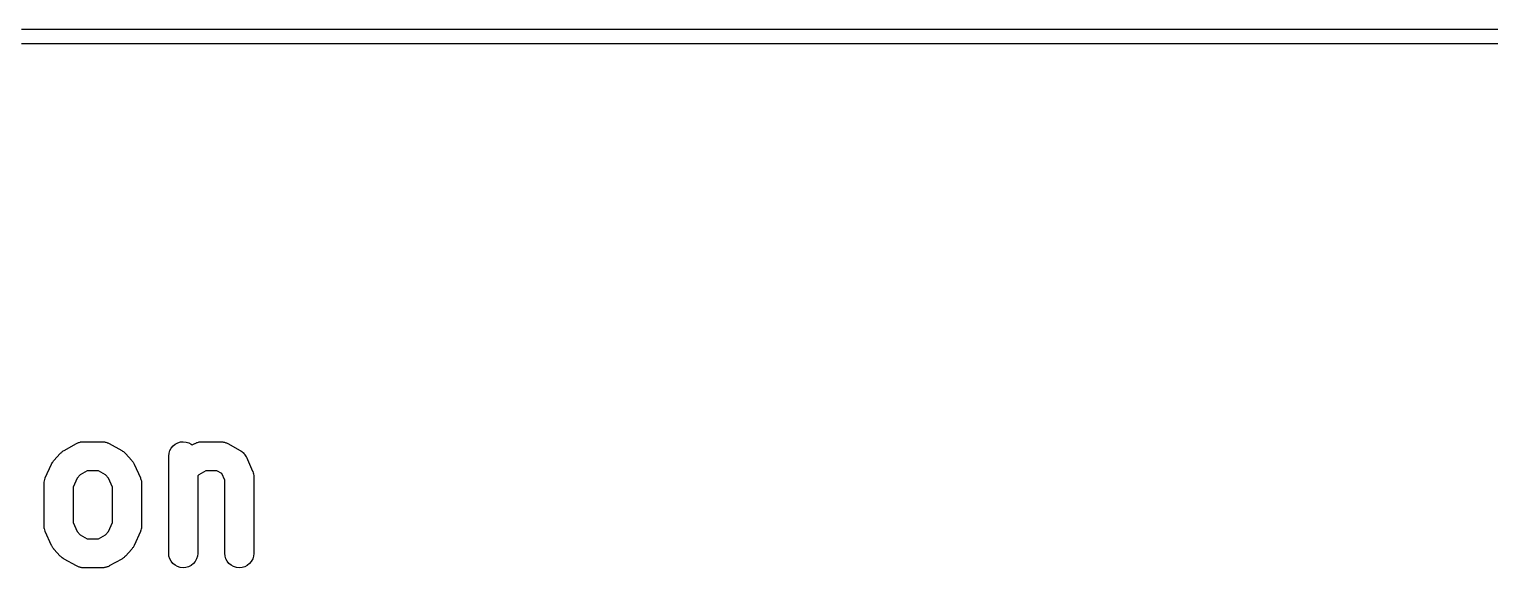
# Model space of a CAD drawing. Extents: x 70 to 232, y -98 to -51.
# Drawn here: x 152.91 to 173, y -58.6 to -51.2 of the extents above; entities that cross this region are included whole.
import ezdxf

# ---------------------------------------------------------------- set-up
doc = ezdxf.new("R2010")
doc.units = 0
doc.layers.add('BLACK', color=7, linetype='CONTINUOUS')

msp = doc.modelspace()

# ---------------------------------------------------------------- linework, layer by layer
at = {"layer": 'BLACK', "linetype": 'CONTINUOUS'}
for p, q in [((152.805, -51.2), (223.805, -51.2)), ((223.795, -51.4), (152.805, -51.4)), ((153.251, -57.1281), (153.337, -57.0329)), ((153.337, -57.0329), (153.339, -57.0308)), ((153.339, -57.0308), (153.348, -57.0227)), ((153.348, -57.0227), (153.356, -57.014)), ((153.356, -57.014), (153.363, -57.0098)), ((153.363, -57.0098), (153.368, -57.0049)), ((153.368, -57.0049), (153.379, -56.9987)), ((153.379, -56.9987), (153.389, -56.9918)), ((153.389, -56.9918), (153.56, -56.8966)), ((153.56, -56.8966), (153.562, -56.8953)), ((153.562, -56.8953), (153.572, -56.8913)), ((153.572, -56.8913), (153.581, -56.8865)), ((153.581, -56.8865), (153.59, -56.8838)), ((153.59, -56.8838), (153.598, -56.8802)), ((153.598, -56.8802), (153.609, -56.8782)), ((153.609, -56.8782), (153.618, -56.8752)), ((153.618, -56.8752), (153.628, -56.8743)), ((153.628, -56.8743), (153.637, -56.8725)), ((153.637, -56.8725), (153.647, -56.8724)), ((153.647, -56.8724), (153.657, -56.8714)), ((153.657, -56.8714), (153.914, -56.8714)), ((153.914, -56.8714), (153.917, -56.8714)), ((153.917, -56.8714), (153.927, -56.8726)), ((153.927, -56.8726), (153.937, -56.8728)), ((153.937, -56.8728), (153.947, -56.8748)), ((153.947, -56.8748), (153.956, -56.8758)), ((153.956, -56.8758), (153.966, -56.8789)), ((153.966, -56.8789), (153.976, -56.8811)), ((153.976, -56.8811), (153.984, -56.8848)), ((153.984, -56.8848), (153.993, -56.8876)), ((153.993, -56.8876), (154.002, -56.8925)), ((154.002, -56.8925), (154.011, -56.8966)), ((154.011, -56.8966), (154.183, -56.9918)), ((154.183, -56.9918), (154.185, -56.9932)), ((154.185, -56.9932), (154.195, -57.0003)), ((154.195, -57.0003), (154.206, -57.0065)), ((154.206, -57.0065), (154.211, -57.0115)), ((154.211, -57.0115), (154.217, -57.0158)), ((154.217, -57.0158), (154.225, -57.0247)), ((154.225, -57.0247), (154.234, -57.0329)), ((154.234, -57.0329), (154.32, -57.1281)), ((154.829, -57.0686), (154.833, -57.0298)), ((154.833, -57.0298), (154.845, -56.9926)), ((154.845, -56.9926), (154.864, -56.9584)), ((154.864, -56.9584), (154.889, -56.9285)), ((154.889, -56.9285), (154.919, -56.9041)), ((154.919, -56.9041), (154.954, -56.886)), ((154.954, -56.886), (154.991, -56.875)), ((154.991, -56.875), (155.03, -56.8714)), ((155.03, -56.8714), (155.069, -56.8755)), ((155.069, -56.8755), (155.106, -56.8871)), ((155.106, -56.8871), (155.14, -56.9056)), ((155.14, -56.9056), (155.153, -56.9162)), ((155.153, -56.9162), (155.189, -56.8966)), ((155.189, -56.8966), (155.191, -56.8953)), ((155.191, -56.8953), (155.2, -56.8913)), ((155.2, -56.8913), (155.209, -56.8865)), ((155.209, -56.8865), (155.218, -56.8838)), ((155.218, -56.8838), (155.227, -56.8802)), ((155.227, -56.8802), (155.237, -56.8782)), ((155.237, -56.8782), (155.247, -56.8752)), ((155.247, -56.8752), (155.256, -56.8743)), ((155.256, -56.8743), (155.265, -56.8725)), ((155.265, -56.8725), (155.276, -56.8724)), ((155.276, -56.8724), (155.286, -56.8714)), ((155.286, -56.8714), (155.543, -56.8714)), ((155.543, -56.8714), (155.546, -56.8714)), ((155.546, -56.8714), (155.556, -56.8726)), ((155.556, -56.8726), (155.566, -56.8728)), ((155.566, -56.8728), (155.575, -56.8748)), ((155.575, -56.8748), (155.584, -56.8758)), ((155.584, -56.8758), (155.594, -56.8789)), ((155.594, -56.8789), (155.604, -56.8811)), ((155.604, -56.8811), (155.613, -56.8848)), ((155.613, -56.8848), (155.622, -56.8876)), ((155.622, -56.8876), (155.631, -56.8925)), ((155.631, -56.8925), (155.64, -56.8966)), ((155.64, -56.8966), (155.811, -56.9918)), ((155.811, -56.9918), (155.814, -56.9932)), ((155.814, -56.9932), (155.817, -56.9956)), ((155.817, -56.9956), (155.821, -56.9974)), ((155.821, -56.9974), (155.833, -57.0069)), ((155.833, -57.0069), (155.846, -57.0158)), ((155.846, -57.0158), (155.848, -57.0188)), ((155.848, -57.0188), (155.852, -57.0213)), ((155.852, -57.0213), (155.862, -57.033)), ((155.862, -57.033), (155.872, -57.0442)), ((155.872, -57.0442), (155.875, -57.0477)), ((153.132, -57.3703), (153.218, -57.1798)), ((153.218, -57.1798), (153.219, -57.1773)), ((153.219, -57.1773), (153.224, -57.1686)), ((153.224, -57.1686), (153.228, -57.1595)), ((153.228, -57.1595), (153.234, -57.1519)), ((153.234, -57.1519), (153.239, -57.1437)), ((153.239, -57.1437), (153.245, -57.1362)), ((153.245, -57.1362), (153.251, -57.1281)), ((154.32, -57.1281), (154.322, -57.1302)), ((154.322, -57.1302), (154.328, -57.1384)), ((154.328, -57.1384), (154.334, -57.146)), ((154.334, -57.146), (154.339, -57.1542)), ((154.339, -57.1542), (154.345, -57.1619)), ((154.345, -57.1619), (154.349, -57.1711)), ((154.349, -57.1711), (154.354, -57.1798)), ((154.354, -57.1798), (154.44, -57.3703)), ((154.829, -57.0714), (154.829, -57.0686)), ((154.829, -58.4048), (154.829, -57.0714)), ((155.875, -57.0477), (155.877, -57.0507)), ((155.877, -57.0507), (155.885, -57.0642)), ((155.885, -57.0642), (155.893, -57.0773)), ((155.893, -57.0773), (155.895, -57.0811)), ((155.895, -57.0811), (155.897, -57.0846)), ((155.897, -57.0846), (155.982, -57.2751)), ((153.114, -57.446), (153.117, -57.4284)), ((153.115, -57.4478), (153.114, -57.446)), ((153.114, -57.4496), (153.115, -57.4478)), ((153.117, -57.4284), (153.119, -57.4108)), ((153.119, -57.4073), (153.125, -57.3905)), ((153.119, -57.4091), (153.119, -57.4073)), ((153.119, -57.4108), (153.119, -57.4091)), ((153.125, -57.3905), (153.13, -57.3736)), ((153.13, -57.3736), (153.131, -57.372)), ((153.131, -57.372), (153.132, -57.3703)), ((153.57, -57.3725), (153.514, -57.4953)), ((153.612, -57.3253), (153.57, -57.3725)), ((153.709, -57.2714), (153.612, -57.3253)), ((153.862, -57.2714), (153.709, -57.2714)), ((153.959, -57.3253), (153.862, -57.2714)), ((154.002, -57.3725), (153.959, -57.3253)), ((154.057, -57.4953), (154.002, -57.3725)), ((154.44, -57.3703), (154.441, -57.3729)), ((154.441, -57.3729), (154.441, -57.3746)), ((154.441, -57.3746), (154.442, -57.3762)), ((154.442, -57.3762), (154.447, -57.3931)), ((154.447, -57.3931), (154.453, -57.41)), ((154.453, -57.41), (154.453, -57.4118)), ((154.453, -57.4118), (154.453, -57.4135)), ((154.453, -57.4135), (154.455, -57.4312)), ((154.455, -57.4312), (154.457, -57.4488)), ((155.241, -57.3253), (155.229, -57.3387)), ((155.229, -57.3387), (155.229, -58.4048)), ((155.338, -57.2714), (155.241, -57.3253)), ((155.491, -57.2714), (155.338, -57.2714)), ((155.559, -57.3093), (155.491, -57.2714)), ((155.6, -57.4001), (155.559, -57.3093)), ((155.6, -58.4048), (155.6, -57.4001)), ((155.982, -57.2751), (155.984, -57.2776)), ((155.984, -57.2776), (155.984, -57.2793)), ((155.984, -57.2793), (155.985, -57.2809)), ((155.985, -57.2809), (155.99, -57.2979)), ((155.99, -57.2979), (155.995, -57.3148)), ((155.995, -57.3148), (155.996, -57.3166)), ((155.996, -57.3166), (155.996, -57.3183)), ((155.996, -57.3183), (155.998, -57.3359)), ((155.998, -57.3359), (156, -57.3536)), ((156, -57.3536), (156, -57.3554)), ((156, -57.3554), (156, -57.3571)), ((156, -57.3571), (156, -58.4048)), ((153.114, -57.4524), (153.114, -57.4496)), ((153.114, -58.0238), (153.114, -57.4524)), ((153.514, -57.4953), (153.514, -57.9809)), ((154.057, -57.9809), (154.057, -57.4953)), ((154.457, -57.4488), (154.457, -57.4506)), ((154.457, -57.4506), (154.457, -57.4524)), ((154.457, -57.4524), (154.457, -58.0238)), ((153.114, -58.0256), (153.114, -58.0238)), ((153.114, -58.0274), (153.114, -58.0256)), ((153.116, -58.045), (153.114, -58.0274)), ((153.118, -58.0627), (153.116, -58.045)), ((153.514, -57.9809), (153.57, -58.1037)), ((154.002, -58.1037), (154.057, -57.9809)), ((154.455, -58.0477), (154.453, -58.0654)), ((154.457, -58.0302), (154.455, -58.0477)), ((154.457, -58.0238), (154.457, -58.0266)), ((154.457, -58.0266), (154.457, -58.0284)), ((154.457, -58.0284), (154.457, -58.0302)), ((153.119, -58.0644), (153.118, -58.0627)), ((153.119, -58.0662), (153.119, -58.0644)), ((153.124, -58.0831), (153.119, -58.0662)), ((153.129, -58.1), (153.124, -58.0831)), ((153.13, -58.1016), (153.129, -58.1)), ((153.131, -58.1033), (153.13, -58.1016)), ((153.132, -58.1059), (153.131, -58.1033)), ((153.218, -58.2964), (153.132, -58.1059)), ((153.57, -58.1037), (153.612, -58.1509)), ((153.612, -58.1509), (153.709, -58.2048)), ((153.709, -58.2048), (153.862, -58.2048)), ((153.862, -58.2048), (153.959, -58.1509)), ((153.959, -58.1509), (154.002, -58.1037)), ((154.44, -58.1059), (154.354, -58.2964)), ((154.441, -58.1026), (154.44, -58.1042)), ((154.44, -58.1042), (154.44, -58.1059)), ((154.446, -58.0857), (154.441, -58.1026)), ((154.452, -58.0689), (154.446, -58.0857)), ((154.453, -58.0654), (154.452, -58.0671)), ((154.452, -58.0671), (154.452, -58.0689)), ((153.223, -58.3051), (153.218, -58.2964)), ((153.227, -58.3142), (153.223, -58.3051)), ((153.232, -58.322), (153.227, -58.3142)), ((153.237, -58.3302), (153.232, -58.322)), ((153.244, -58.3378), (153.237, -58.3302)), ((153.249, -58.346), (153.244, -58.3378)), ((153.251, -58.3481), (153.249, -58.346)), ((153.337, -58.4433), (153.251, -58.3481)), ((153.346, -58.4515), (153.337, -58.4433)), ((153.354, -58.4603), (153.346, -58.4515)), ((154.232, -58.4454), (154.223, -58.4534)), ((154.234, -58.4433), (154.232, -58.4454)), ((154.32, -58.3481), (154.234, -58.4433)), ((154.326, -58.34), (154.32, -58.3481)), ((154.333, -58.3325), (154.326, -58.34)), ((154.338, -58.3243), (154.333, -58.3325)), ((154.343, -58.3167), (154.338, -58.3243)), ((154.348, -58.3076), (154.343, -58.3167)), ((154.353, -58.2989), (154.348, -58.3076)), ((154.354, -58.2964), (154.353, -58.2989)), ((154.832, -58.4436), (154.829, -58.4048)), ((154.844, -58.481), (154.832, -58.4436)), ((155.224, -58.4463), (155.212, -58.4835)), ((155.229, -58.4076), (155.224, -58.4463)), ((155.229, -58.4048), (155.229, -58.4076)), ((155.604, -58.4436), (155.6, -58.4048)), ((155.615, -58.481), (155.604, -58.4436)), ((155.996, -58.4463), (155.984, -58.4835)), ((156, -58.4076), (155.996, -58.4463)), ((156, -58.4048), (156, -58.4076)), ((153.36, -58.4646), (153.354, -58.4603)), ((153.366, -58.4696), (153.36, -58.4646)), ((153.376, -58.4759), (153.366, -58.4696)), ((153.386, -58.483), (153.376, -58.4759)), ((153.389, -58.4844), (153.386, -58.483)), ((153.56, -58.5796), (153.389, -58.4844)), ((153.569, -58.5837), (153.56, -58.5796)), ((153.578, -58.5886), (153.569, -58.5837)), ((153.587, -58.5914), (153.578, -58.5886)), ((153.596, -58.5951), (153.587, -58.5914)), ((153.606, -58.5973), (153.596, -58.5951)), ((153.616, -58.6004), (153.606, -58.5973)), ((153.625, -58.6014), (153.616, -58.6004)), ((153.634, -58.6034), (153.625, -58.6014)), ((153.644, -58.6036), (153.634, -58.6034)), ((153.654, -58.6047), (153.644, -58.6036)), ((153.657, -58.6048), (153.654, -58.6047)), ((153.914, -58.6048), (153.657, -58.6048)), ((153.924, -58.6038), (153.914, -58.6048)), ((153.935, -58.6037), (153.924, -58.6038)), ((153.944, -58.6019), (153.935, -58.6037)), ((153.953, -58.601), (153.944, -58.6019)), ((153.963, -58.598), (153.953, -58.601)), ((153.973, -58.596), (153.963, -58.598)), ((153.982, -58.5924), (153.973, -58.596)), ((153.99, -58.5897), (153.982, -58.5924)), ((154, -58.5849), (153.99, -58.5897)), ((154.009, -58.5809), (154, -58.5849)), ((154.011, -58.5796), (154.009, -58.5809)), ((154.183, -58.4844), (154.011, -58.5796)), ((154.193, -58.4774), (154.183, -58.4844)), ((154.203, -58.4713), (154.193, -58.4774)), ((154.209, -58.4664), (154.203, -58.4713)), ((154.215, -58.4622), (154.209, -58.4664)), ((154.223, -58.4534), (154.215, -58.4622)), ((154.862, -58.5154), (154.844, -58.481)), ((154.887, -58.5457), (154.862, -58.5154)), ((154.917, -58.5706), (154.887, -58.5457)), ((154.951, -58.5891), (154.917, -58.5706)), ((154.988, -58.6007), (154.951, -58.5891)), ((155.027, -58.6048), (154.988, -58.6007)), ((155.066, -58.6012), (155.027, -58.6048)), ((155.103, -58.5902), (155.066, -58.6012)), ((155.138, -58.5721), (155.103, -58.5902)), ((155.169, -58.5477), (155.138, -58.5721)), ((155.194, -58.5178), (155.169, -58.5477)), ((155.212, -58.4835), (155.194, -58.5178)), ((155.633, -58.5154), (155.615, -58.481)), ((155.658, -58.5457), (155.633, -58.5154)), ((155.688, -58.5706), (155.658, -58.5457)), ((155.722, -58.5891), (155.688, -58.5706)), ((155.76, -58.6007), (155.722, -58.5891)), ((155.799, -58.6048), (155.76, -58.6007)), ((155.837, -58.6012), (155.799, -58.6048)), ((155.875, -58.5902), (155.837, -58.6012)), ((155.91, -58.5721), (155.875, -58.5902)), ((155.94, -58.5477), (155.91, -58.5721)), ((155.965, -58.5178), (155.94, -58.5477)), ((155.984, -58.4835), (155.965, -58.5178))]:
    msp.add_line(p, q, dxfattribs=at)

doc.saveas('drawing.dxf')
